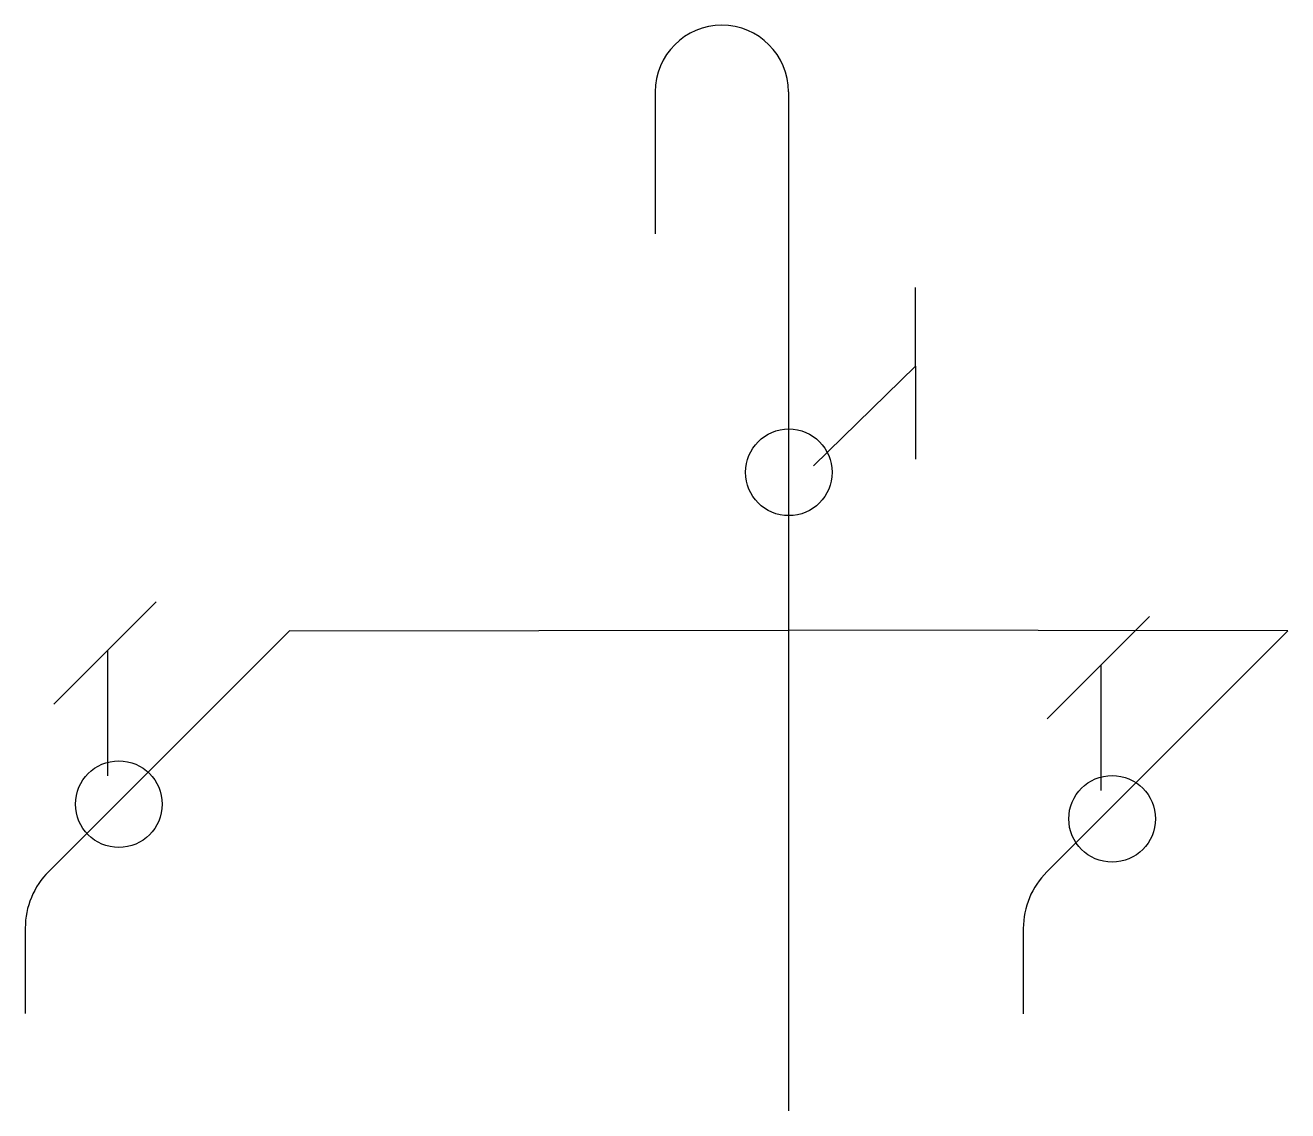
# Model space of a CAD drawing. Header units: metres. Extents: x -41671 to -40325, y -139045 to -137887.
import ezdxf

# ---------------------------------------------------------------- set-up
doc = ezdxf.new("R2010")
doc.units = ezdxf.units.M
doc.layers.add('DET1', color=1, linetype='Continuous')
doc.layers.add('G', color=3, linetype='Continuous')

msp = doc.modelspace()

# ---------------------------------------------------------------- linework, layer by layer
at = {"layer": 'DET1'}
for p, q in [((-40721.51, -138251.02), (-40721.51, -138167.17)), ((-40830.29, -138357.25), (-40721.51, -138251.02)), ((-40721.51, -138251.02), (-40721.51, -138350.39)), ((-41582.85, -138553.93), (-41531.42, -138502.5)), ((-40523.52, -138569.59), (-40472.09, -138518.16)), ((-41389.41, -138533.49), (-40857, -138532.65)), ((-40324.59, -138533.49), (-40857, -138532.65)), ((-41582.85, -138553.93), (-41640.43, -138611.52)), ((-41582.85, -138688.18), (-41582.85, -138553.93)), ((-40523.52, -138569.59), (-40581.1, -138627.17)), ((-40523.52, -138703.84), (-40523.52, -138569.59))]:
    msp.add_line(p, q, dxfattribs=at)
for centre in [(-40856.68, -138364.34), (-41571.21, -138718.34), (-40511.89, -138734)]:
    msp.add_circle(centre, 46.22, dxfattribs=at)
msp.add_arc((-40928.11, -137958.57), 71.11, 0, 180, dxfattribs=at)
at = {"layer": 'G'}
for p, q in [((-40999.23, -137958.57), (-40999.23, -138109.85)), ((-40857, -137958.57), (-40857, -139045.33)), ((-41646, -138790.08), (-41389, -138533.08)), ((-40581.59, -138790.49), (-40324.59, -138533.49)), ((-41671, -138850.43), (-41671, -138941.51)), ((-40606.59, -138850.83), (-40606.59, -138941.92))]:
    msp.add_line(p, q, dxfattribs=at)
for centre in [(-41585.66, -138850.43), (-40521.25, -138850.83)]:
    msp.add_arc(centre, 85.34, 135, 180, dxfattribs=at)

doc.saveas('drawing.dxf')
